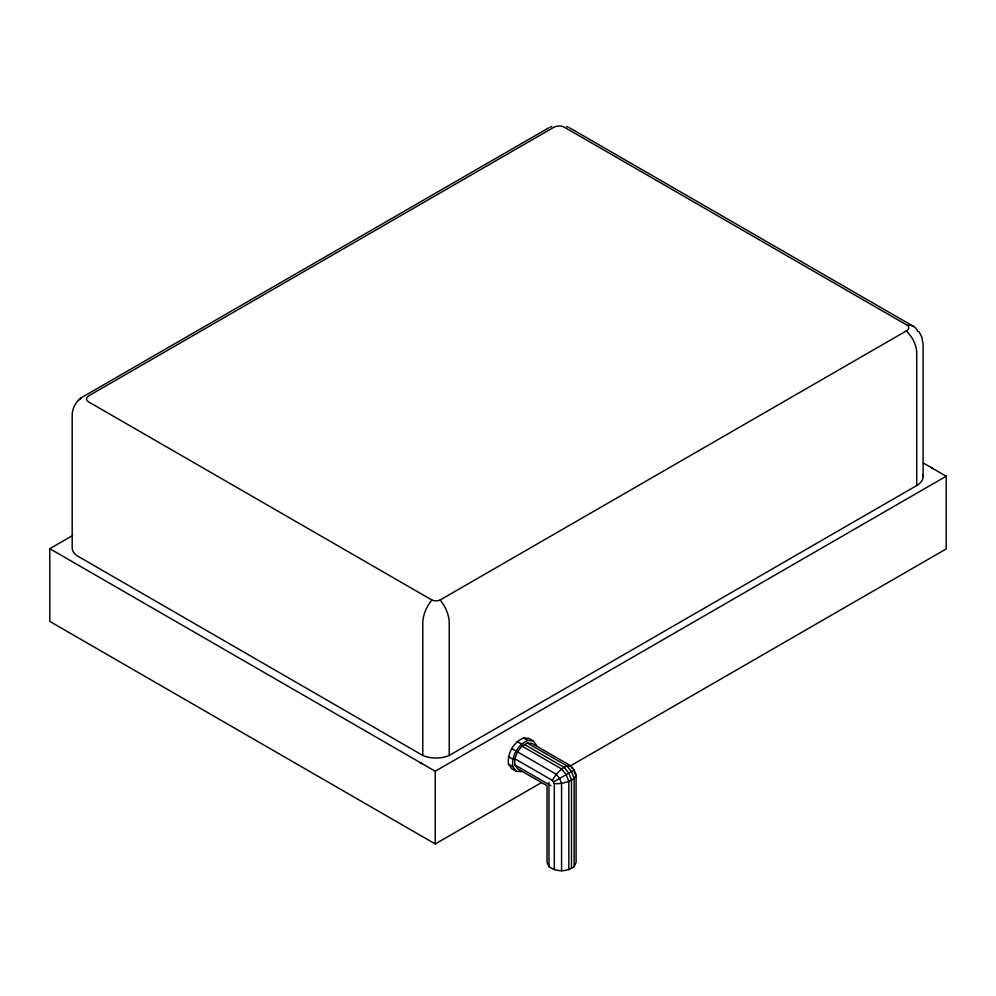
<?xml version="1.0" encoding="UTF-8"?>
<svg xmlns="http://www.w3.org/2000/svg" width="996" height="996" viewBox="0 0 996 996"><rect width="100%" height="100%" fill="white"/><g stroke="black" fill="none" stroke-linecap="round" stroke-linejoin="round"><path stroke-width="1.49" d="M521.493 771.639L515.965 771.141L511.67 768.663L508.47 764.119C507.138 753.35 513.587 742.182 523.585 737.961L529.113 738.447L533.408 740.937L536.595 745.469M515.965 771.141L512.778 766.596C511.434 755.827 517.883 744.659 527.88 740.439L533.408 740.937M514.758 758.703L517.422 751.843L522.029 746.116L527.345 743.041L531.951 743.452L570.783 765.862L574.157 770.057L576.099 775.087L576.099 862.424L574.157 866.62C566.936 872.073 556.191 872.073 548.983 866.62L547.028 862.424L547.028 785.72L517.422 768.626L514.758 764.841L514.758 758.703L552.357 780.403L554.299 783.777L554.299 869.682M552.357 780.403L556.241 774.253L561.57 768.937L566.886 765.862L570.783 765.862L571.729 767.916M548.796 127.799L83.241 396.582C76.518 400.268 72.21 407.7 72.198 415.344L72.198 547.875A21.75 12.562 0 0 0 76.692 555.519L422.79 755.454A21.725 12.537 0 0 0 449.233 755.454L916.718 485.55A21.725 12.537 0 0 0 922.894 475.055M78.522 400.118L79.705 399.11M79.817 398.998L80.9 398.076M906.285 330.946L907.244 330.323A7.42 4.283 0 0 0 907.779 325.58L564.433 127.264A7.445 4.295 0 0 0 553.9 127.264L88.681 395.86A7.445 4.295 0 0 0 88.681 401.936L432.301 600.239A7.42 4.283 0 0 0 439.709 600.239L906.285 330.946A21.339 12.711 58.3 0 1 916.718 353.02L916.718 485.55M541.451 782.619L435.227 843.948L49.8 621.417L49.8 548.709L72.658 535.512M49.8 548.709L435.227 771.228L946.2 476.225L946.2 548.933L569.687 766.31M553.589 781.935L574.157 770.057M550.078 127.152L551.709 126.517M554.299 783.777L561.57 783.466L568.828 781.524L574.157 778.449L576.099 775.087L574.157 772.311M566.624 126.517L568.255 127.152M419.864 762.513L422.005 763.596M569.538 127.799L913.295 326.265M923.441 463.09L946.2 476.225M523.585 737.961L527.88 740.439M527.345 743.041L566.886 765.862L571.492 771.601L574.157 778.449L574.157 866.62M524.693 744.572L564.222 767.406L568.828 773.133L571.492 779.993L571.492 868.151M517.198 741.647L521.493 744.124M522.029 746.116L561.57 768.937L566.176 774.664L568.828 781.524L568.828 869.682M511.67 748.519L515.965 751.009M517.422 751.843L556.241 774.253L559.615 778.449L561.57 783.466L561.57 870.815M508.47 756.748L512.778 759.226M514.758 764.841L550.925 785.72M508.47 764.119L512.778 766.596M930.974 467.286L932.841 468.518M918.872 331.407L921.885 337.308L923.08 344.155L923.08 476.686M548.983 782.346L548.983 866.62M449.233 755.454L449.233 622.923A21.352 11.056 64.6 0 0 440.12 600.09M435.227 771.228L435.227 843.948M422.79 755.454L422.79 622.923A21.352 11.056 -64.6 0 1 431.891 600.09M907.493 325.343A21.352 13.471 -54.9 0 1 917.814 331.606"/></g></svg>
